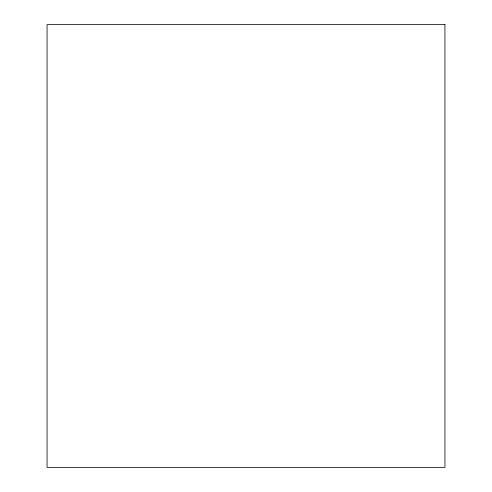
<?xml version="1.0" encoding="UTF-8"?>
<svg xmlns="http://www.w3.org/2000/svg" width="492" height="492" viewBox="0 0 492 492"><rect width="100%" height="100%" fill="white"/><g stroke="black" fill="none" stroke-linecap="round" stroke-linejoin="round"><path stroke-width="0.74" d="M444.94 24.6L47.06 24.6L47.06 467.4L444.94 467.4L444.94 24.6"/></g></svg>
